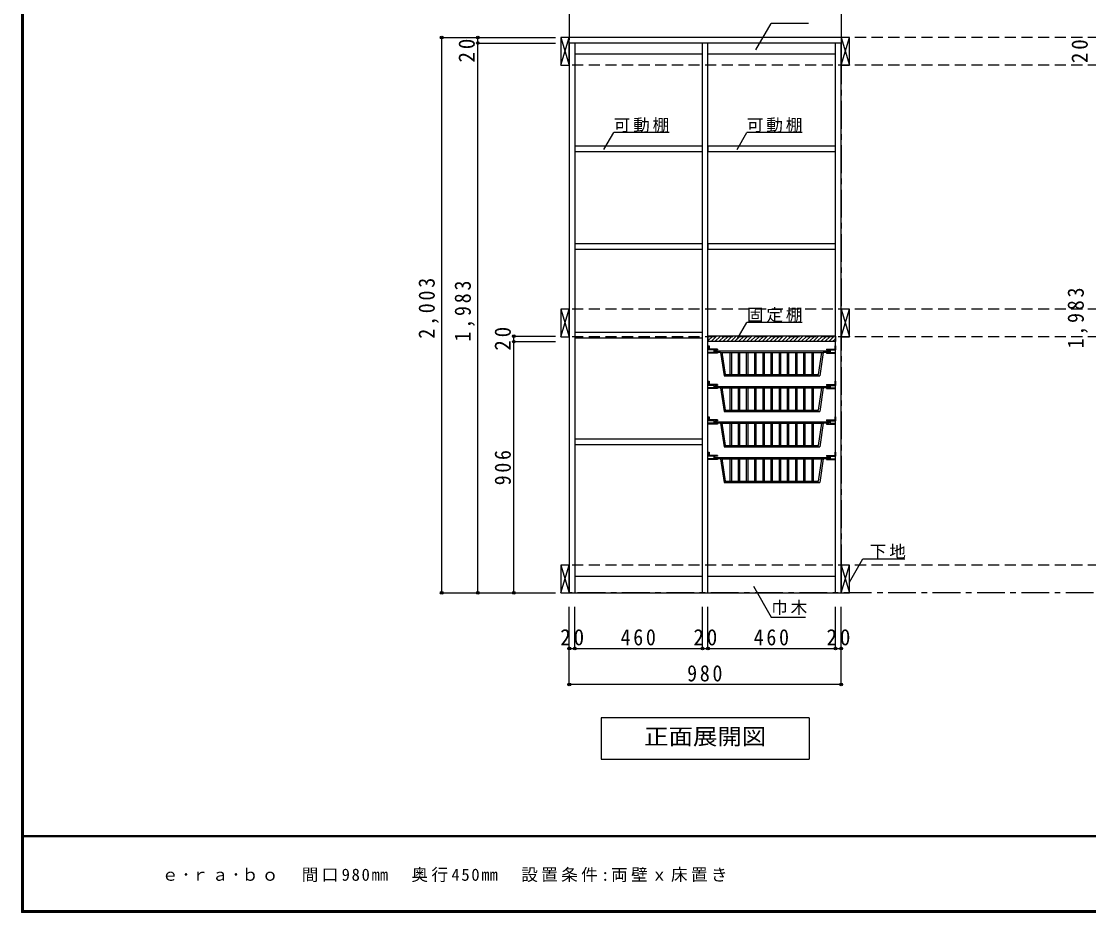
# Model space of a CAD drawing. Units: millimetres at full size, sheet at 1:20. Extents: x -3922 to 3878, y -2932 to 2722.
# Drawn here: x -3922 to -74, y -2864 to 350 of the extents above; entities that cross this region are included whole.
import ezdxf
from ezdxf.enums import TextEntityAlignment as Align

# ---------------------------------------------------------------- set-up
doc = ezdxf.new("R2010")
doc.units = ezdxf.units.MM
doc.header["$LTSCALE"] = 20
doc.header["$PDMODE"] = 32
doc.header["$PDSIZE"] = 10
doc.linetypes.add('CHAIN1', pattern=[8, 5, -1, 1, -1])
doc.linetypes.add('DASHED2', pattern=[3, 2, -1])
for name, color, linetype in [('0-2_本体', 2, 'Continuous'), ('0-3_固定棚', 3, 'Continuous'), ('0-4_可動棚', 3, 'Continuous'), ('0-7_桟木・巾木', 2, 'Continuous'), ('0-8_引き出し', 3, 'Continuous'), ('0-9_他ｱｲﾃﾑ', 7, 'Continuous'), ('0-A_文字', 7, 'Continuous'), ('0-B_寸法', 7, 'Continuous'), ('0-C_ハッチ', 4, 'Continuous'), ('F-1_枠', 6, 'Continuous'), ('F-A_文字', 7, 'Continuous')]:
    doc.layers.add(name, color=color, linetype=linetype)
doc.styles.add('ＭＳ ゴシック', font='')
doc.styles.get('ＭＳ ゴシック').set_extended_font_data('MS Gothic')

# ---------------------------------------------------------------- blocks, each defined once
blk = doc.blocks.new('ワイヤー(小)')
at = {"layer": '0-9_他ｱｲﾃﾑ', "color": 3}
for p, q in [((-229.5, 39.91), (-229.5, 24.91)), ((229.5, 39.91), (229.5, 24.91)), ((-209.5, 24.91), (-229.5, 24.91)), ((-229.5, 12.91), (-229.5, 15.91)), ((-209.5, 15.91), (-229.5, 15.91)), ((-196.5, 12.91), (-229.5, 12.91)), ((-196.5, 27.91), (-226.5, 27.91)), ((-209.5, 24.91), (-209.5, 15.91)), ((-196.5, 24.91), (-206.5, 24.91)), ((-206.5, 24.91), (-206.5, 15.91)), ((-196.5, 15.91), (-206.5, 15.91)), ((-196.5, 27.91), (-196.5, 24.91)), ((-196.5, 15.91), (-196.5, 12.91)), ((196.5, 27.91), (196.5, 24.91)), ((196.5, 27.91), (226.5, 27.91)), ((196.5, 24.91), (206.5, 24.91)), ((196.5, 15.91), (196.5, 12.91)), ((196.5, 15.91), (206.5, 15.91)), ((196.5, 12.91), (229.5, 12.91)), ((206.5, 24.91), (206.5, 15.91)), ((209.5, 24.91), (229.5, 24.91)), ((209.5, 24.91), (209.5, 15.91)), ((209.5, 15.91), (229.5, 15.91)), ((229.5, 12.91), (229.5, 15.91))]:
    blk.add_line(p, q, dxfattribs=at)
at = {"layer": '0-9_他ｱｲﾃﾑ'}
for p, q in [((-205, 20.91), (205, 20.91)), ((-205, 15.91), (-205, 20.91)), ((-185, 15.91), (-205, 15.91)), ((-185, 15.91), (-172.5, -69.09)), ((-185, 15.91), (185, 15.91)), ((-180.06, 16.64), (-168.19, -64.09)), ((-150, -64.09), (-150, 15.91)), ((-145, -64.09), (-145, 15.91)), ((-120.5, -64.09), (-120.5, 15.91)), ((-115.5, -64.09), (-115.5, 15.91)), ((-91, -64.09), (-91, 15.91)), ((-86, -64.09), (-86, 15.91)), ((-61.5, -64.09), (-61.5, 15.91)), ((-56.5, -64.09), (-56.5, 15.91)), ((-32, -64.09), (-32, 15.91)), ((-27, -64.09), (-27, 15.91)), ((-2.5, -64.09), (-2.5, 15.91)), ((2.5, -64.09), (2.5, 15.91)), ((27, -64.09), (27, 15.91)), ((32, -64.09), (32, 15.91)), ((56.5, -64.09), (56.5, 15.91)), ((61.5, -64.09), (61.5, 15.91)), ((86, -64.09), (86, 15.91)), ((91, -64.09), (91, 15.91)), ((115.5, -64.09), (115.5, 15.91)), ((120.5, -64.09), (120.5, 15.91)), ((145, -64.09), (145, 15.91)), ((150, -64.09), (150, 15.91)), ((168.18, -64.09), (179.94, 15.91)), ((185, 15.91), (172.5, -69.09)), ((205, 15.91), (185, 15.91)), ((205, 20.91), (205, 15.91)), ((-172.5, -69.09), (172.5, -69.09)), ((-168.19, -64.09), (168.18, -64.09))]:
    blk.add_line(p, q, dxfattribs=at)
at = {"layer": '0-9_他ｱｲﾃﾑ', "color": 3}
for points in [[(-229.5, 39.91), (-226.5, 39.91), (-226.5, 27.91)], [(229.5, 39.91), (226.5, 39.91), (226.5, 27.91)]]:
    blk.add_lwpolyline(points, dxfattribs=at)

msp = doc.modelspace()

# ---------------------------------------------------------------- linework, layer by layer
at = {"layer": '0-2_本体', "color": 3}
for p, q in [((-1946.53, 271.73), (-1946.53, 291.73)), ((-966.53, 291.73), (-1946.53, 291.73)), ((-1946.53, 271.73), (-1946.53, -1711.27)), ((-966.53, 271.73), (-1946.53, 271.73)), ((-1926.53, 271.73), (-1926.53, -1711.27)), ((-1466.53, -1711.27), (-1466.53, 271.73)), ((-1446.53, -1711.27), (-1446.53, 271.73)), ((-986.53, -1711.27), (-986.53, 271.73)), ((-966.53, 291.73), (-966.53, 271.73)), ((-966.53, -1711.27), (-966.53, 271.73)), ((-1946.53, -1711.27), (-966.53, -1711.27))]:
    msp.add_line(p, q, dxfattribs=at)
at = {"layer": '0-3_固定棚'}
for p, q in [((-1446.53, -785.27), (-1446.53, -805.27)), ((-986.53, -785.27), (-1446.53, -785.27)), ((-986.53, -805.27), (-1446.53, -805.27)), ((-986.53, -785.27), (-986.53, -805.27))]:
    msp.add_line(p, q, dxfattribs=at)
at = {"layer": '0-4_可動棚'}
for p, q in [((-1925.53, -120.77), (-1925.53, -100.77)), ((-1467.53, -100.77), (-1925.53, -100.77)), ((-1467.53, -100.77), (-1467.53, -120.77)), ((-1445.53, -120.77), (-1445.53, -100.77)), ((-987.53, -100.77), (-1445.53, -100.77)), ((-987.53, -100.77), (-987.53, -120.77)), ((-1467.53, -120.77), (-1925.53, -120.77)), ((-987.53, -120.77), (-1445.53, -120.77)), ((-1925.53, -472.77), (-1925.53, -452.77)), ((-1467.53, -452.77), (-1925.53, -452.77)), ((-1467.53, -452.77), (-1467.53, -472.77)), ((-1445.53, -472.77), (-1445.53, -452.77)), ((-987.53, -452.77), (-1445.53, -452.77)), ((-987.53, -452.77), (-987.53, -472.77)), ((-1467.53, -472.77), (-1925.53, -472.77)), ((-987.53, -472.77), (-1445.53, -472.77)), ((-1925.53, -792.77), (-1925.53, -772.77)), ((-1467.53, -772.77), (-1925.53, -772.77)), ((-1467.53, -792.77), (-1925.53, -792.77)), ((-1467.53, -772.77), (-1467.53, -792.77)), ((-1925.53, -1176.77), (-1925.53, -1156.77)), ((-1467.53, -1156.77), (-1925.53, -1156.77)), ((-1467.53, -1176.77), (-1925.53, -1176.77)), ((-1467.53, -1156.77), (-1467.53, -1176.77))]:
    msp.add_line(p, q, dxfattribs=at)
at = {"layer": '0-7_桟木・巾木', "color": 7}
for p, q in [((-1466.53, 231.73), (-1926.53, 231.73)), ((-986.53, 231.73), (-1446.53, 231.73)), ((-1926.53, -1651.27), (-1466.53, -1651.27)), ((-1446.53, -1651.27), (-986.53, -1651.27))]:
    msp.add_line(p, q, dxfattribs=at)
at = {"layer": '0-8_引き出し', "color": 7}
for p, q in [((-1976.53, 291.73), (-1946.53, 191.73)), ((-1976.53, 191.73), (-1946.53, 291.73)), ((-966.53, 291.73), (-936.53, 191.73)), ((-966.53, 191.73), (-936.53, 291.73)), ((-1976.53, -688.27), (-1946.53, -788.27)), ((-1976.53, -788.27), (-1946.53, -688.27)), ((-966.53, -688.27), (-936.53, -788.27)), ((-966.53, -788.27), (-936.53, -688.27)), ((-1976.53, -1611.27), (-1946.53, -1711.27)), ((-1976.53, -1711.27), (-1946.53, -1611.27)), ((-966.53, -1611.27), (-936.53, -1711.27)), ((-966.53, -1711.27), (-936.53, -1611.27))]:
    msp.add_line(p, q, dxfattribs=at)
at = {"layer": '0-8_引き出し'}
for points in [[(-1946.53, 191.73), (-1946.53, 291.73), (-1976.53, 291.73), (-1976.53, 191.73)], [(-936.53, 191.73), (-936.53, 291.73), (-966.53, 291.73), (-966.53, 191.73)], [(-1946.53, -788.27), (-1946.53, -688.27), (-1976.53, -688.27), (-1976.53, -788.27)], [(-936.53, -788.27), (-936.53, -688.27), (-966.53, -688.27), (-966.53, -788.27)], [(-1946.53, -1711.27), (-1946.53, -1611.27), (-1976.53, -1611.27), (-1976.53, -1711.27)], [(-936.53, -1711.27), (-936.53, -1611.27), (-966.53, -1611.27), (-966.53, -1711.27)]]:
    msp.add_lwpolyline(points, close=True, dxfattribs=at)
at = {"layer": '0-A_文字', "linetype": 'CHAIN1'}
for p, q in [((-1946.53, 1822.73), (-1946.53, -1711.27)), ((-966.53, 1822.73), (-966.53, -1711.27)), ((1703.47, -1711.27), (-1946.53, -1711.27))]:
    msp.add_line(p, q, dxfattribs=at)
at = {"layer": '0-A_文字'}
for p, q in [((-1821.45, -111.83), (-1786.43, -51.18)), ((-1586.43, -51.18), (-1786.43, -51.18)), ((-1341.45, -111.83), (-1306.43, -51.18)), ((-1106.43, -51.18), (-1306.43, -51.18)), ((-1341.45, -796.33), (-1306.43, -735.68)), ((-1106.43, -735.68), (-1306.43, -735.68)), ((-936.53, -1672.95), (-887.76, -1588.48)), ((-887.76, -1588.48), (-737.23, -1588.48)), ((-1282.8, -1687.03), (-1218.58, -1798.25)), ((-1218.58, -1798.25), (-1094.82, -1798.25)), ((-1081.53, -2161.27), (-1081.53, -2311.27)), ((-1831.53, -2311.27), (-1081.53, -2311.27))]:
    msp.add_line(p, q, dxfattribs=at)
msp.add_lwpolyline([(-1081.53, -2161.27), (-1831.53, -2161.27), (-1831.53, -2311.27)], dxfattribs=at)
at = {"layer": '0-B_寸法'}
for p in [(-1273.41, 246.66), (-1084, 341.62)]:
    msp.add_line(p, (-1218.58, 341.62), dxfattribs=at)
at = {"layer": '0-B_寸法', "color": 4}
for p, q in [((-2406.53, 291.73), (-1996.53, 291.73)), ((-2406.53, -1711.27), (-2406.53, 291.73)), ((-2276.53, 271.73), (-2276.53, 291.73)), ((-2276.53, 291.73), (-2146.53, 291.73)), ((-2276.53, 271.73), (-1996.53, 271.73)), ((-2276.53, -1711.27), (-2276.53, 271.73)), ((-2146.53, -805.27), (-2146.53, -785.27)), ((-2146.53, -785.27), (-1996.53, -785.27)), ((-2146.53, -1711.27), (-2146.53, -805.27)), ((-2146.53, -805.27), (-1996.53, -805.27)), ((-2406.53, -1711.27), (-1996.53, -1711.27)), ((-2276.53, -1711.27), (-2146.53, -1711.27)), ((-2146.53, -1711.27), (-1996.53, -1711.27)), ((-1946.53, -1911.27), (-1946.53, -1761.27)), ((-1926.53, -1911.27), (-1926.53, -1761.27)), ((-1466.53, -1911.27), (-1466.53, -1761.27)), ((-1446.53, -1911.27), (-1446.53, -1761.27)), ((-986.53, -1911.27), (-986.53, -1761.27)), ((-966.53, -1911.27), (-966.53, -1761.27)), ((-1946.53, -1911.27), (-1926.53, -1911.27)), ((-1946.53, -2041.27), (-1946.53, -1911.27)), ((-1926.53, -1911.27), (-1466.53, -1911.27)), ((-1466.53, -1911.27), (-1446.53, -1911.27)), ((-1446.53, -1911.27), (-986.53, -1911.27)), ((-986.53, -1911.27), (-966.53, -1911.27)), ((-966.53, -2041.27), (-966.53, -1911.27)), ((-966.53, -2041.27), (-1946.53, -2041.27))]:
    msp.add_line(p, q, dxfattribs=at)
at = {"layer": '0-B_寸法', "color": 4, "linetype": 'DASHED2'}
for p, q in [((1703.47, 291.73), (-1946.53, 291.73)), ((1703.47, 191.73), (-1946.53, 191.73)), ((1703.47, -688.27), (-1946.53, -688.27)), ((1703.47, -788.27), (-1946.53, -788.27)), ((1703.47, -1611.27), (-1946.53, -1611.27))]:
    msp.add_line(p, q, dxfattribs=at)
at = {"layer": '0-B_寸法'}
for p in [(-2406.53, 291.73), (-2276.53, 291.73), (-2276.53, 271.73), (-2146.53, -785.27), (-2146.53, -805.27), (-2406.53, -1711.27), (-2276.53, -1711.27), (-2146.53, -1711.27), (-1946.53, -1911.27), (-1926.53, -1911.27), (-1466.53, -1911.27), (-1446.53, -1911.27), (-986.53, -1911.27), (-966.53, -1911.27), (-1946.53, -2041.27), (-966.53, -2041.27)]:
    msp.add_point(p, dxfattribs=at)
at = {"layer": '0-C_ハッチ'}
for p, q in [((-1446.53, -788.14), (-1443.66, -785.27)), ((-1446.53, -802.28), (-1429.52, -785.27)), ((-1435.38, -805.27), (-1415.38, -785.27)), ((-1421.23, -805.27), (-1401.23, -785.27)), ((-1407.09, -805.27), (-1387.09, -785.27)), ((-1392.95, -805.27), (-1372.95, -785.27)), ((-1378.81, -805.27), (-1358.81, -785.27)), ((-1364.67, -805.27), (-1344.67, -785.27)), ((-1350.52, -805.27), (-1330.52, -785.27)), ((-1336.38, -805.27), (-1316.38, -785.27)), ((-1322.24, -805.27), (-1302.24, -785.27)), ((-1308.1, -805.27), (-1288.1, -785.27)), ((-1293.96, -805.27), (-1273.96, -785.27)), ((-1279.81, -805.27), (-1259.81, -785.27)), ((-1265.67, -805.27), (-1245.67, -785.27)), ((-1251.53, -805.27), (-1231.53, -785.27)), ((-1237.39, -805.27), (-1217.39, -785.27)), ((-1223.25, -805.27), (-1203.25, -785.27)), ((-1209.1, -805.27), (-1189.1, -785.27)), ((-1194.96, -805.27), (-1174.96, -785.27)), ((-1180.82, -805.27), (-1160.82, -785.27)), ((-1166.68, -805.27), (-1146.68, -785.27)), ((-1152.53, -805.27), (-1132.53, -785.27)), ((-1138.39, -805.27), (-1118.39, -785.27)), ((-1124.25, -805.27), (-1104.25, -785.27)), ((-1110.11, -805.27), (-1090.11, -785.27)), ((-1095.97, -805.27), (-1075.97, -785.27)), ((-1081.82, -805.27), (-1061.82, -785.27)), ((-1067.68, -805.27), (-1047.68, -785.27)), ((-1053.54, -805.27), (-1033.54, -785.27)), ((-1039.4, -805.27), (-1019.4, -785.27)), ((-1025.26, -805.27), (-1005.26, -785.27)), ((-1011.11, -805.27), (-991.11, -785.27)), ((-996.97, -805.27), (-986.53, -794.83))]:
    msp.add_line(p, q, dxfattribs=at)
at = {"layer": 'F-1_枠'}
for p, q in [((-3922.03, 2722.29), (-3922.03, -2864.37)), ((-3918.7, 2722.29), (-3918.7, -2864.37)), ((-3915.36, 2722.29), (-3915.36, -2864.37)), ((3877.97, -2587.71), (-3922.03, -2587.71)), ((3877.97, -2591.04), (-3922.03, -2591.04)), ((3877.97, -2857.71), (-3922.03, -2857.71)), ((3877.97, -2861.04), (-3922.03, -2861.04)), ((3877.97, -2864.37), (-3922.03, -2864.37))]:
    msp.add_line(p, q, dxfattribs=at)

# ---------------------------------------------------------------- block references
at = {"layer": '0-4_可動棚'}
for p in [(-1216.03, -859.68), (-1216.03, -987.68), (-1216.03, -1115.68), (-1216.03, -1243.68)]:
    msp.add_blockref('ワイヤー(小)', p, dxfattribs=at)

# ---------------------------------------------------------------- texts
at = {"layer": '0-A_文字', "style": 'ＭＳ ゴシック', "width": 1.1}
msp.add_text('正面展開図', height=58.65, dxfattribs=at).set_placement((-1676.53, -2276.27), align=Align.BOTTOM_LEFT)
at = {"layer": '0-A_文字', "char_height": 43.99, "attachment_point": 7, "style": 'ＭＳ ゴシック'}
for s, insert in [('\\T1.17;可動棚', (-1786.43, -51.18)), ('\\T1.17;可動棚', (-1306.43, -51.18)), ('\\T1.17;固定棚', (-1306.43, -735.68)), ('\\T1.17;下地', (-863.26, -1588.48)), ('\\T1.17;巾木', (-1218.58, -1791.14))]:
    msp.add_mtext(s, dxfattribs=dict(at, insert=insert))
at = {"layer": '0-B_寸法', "char_height": 58.65, "attachment_point": 7, "rotation": 90, "style": 'ＭＳ ゴシック'}
for s, insert in [('\\T1.27;\\W0.95;20', (-2286.53, 201.26)), ('\\T1.27;\\W0.95;20', (-76.53, 199.14)), ('\\T1.28;\\W0.9;2,003', (-2416.53, -794.77)), ('\\T1.28;\\W0.9;1,983', (-2286.53, -804.77)), ('\\T1.28;\\W0.9;1,983', (-76.53, -829.77)), ('\\T1.27;\\W0.95;20', (-2156.53, -837.77)), ('\\T1.27;\\W0.9;906', (-2156.53, -1323.27))]:
    msp.add_mtext(s, dxfattribs=dict(at, insert=insert))
at = {"layer": '0-B_寸法', "char_height": 58.65, "attachment_point": 7, "style": 'ＭＳ ゴシック'}
for s, insert in [('\\T1.27;\\W0.95;20', (-1979.03, -1901.27)), ('\\T1.27;\\W0.9;460', (-1761.53, -1901.27)), ('\\T1.27;\\W0.95;20', (-1499.03, -1901.27)), ('\\T1.27;\\W0.9;460', (-1281.53, -1901.27)), ('\\T1.27;\\W0.95;20', (-1019.03, -1901.27)), ('\\T1.27;\\W0.9;980', (-1521.53, -2031.27))]:
    msp.add_mtext(s, dxfattribs=dict(at, insert=insert))
at = {"layer": 'F-A_文字', "insert": (-3415.36, -2754.37), "char_height": 43.99, "attachment_point": 7, "style": 'ＭＳ ゴシック'}
msp.add_mtext('\\T1.2;ｅ･ｒａ･ｂｏ\u3000間口980㎜\u3000奥行450㎜\u3000設置条件:両壁ｘ床置き', dxfattribs=at)

doc.saveas('drawing.dxf')
